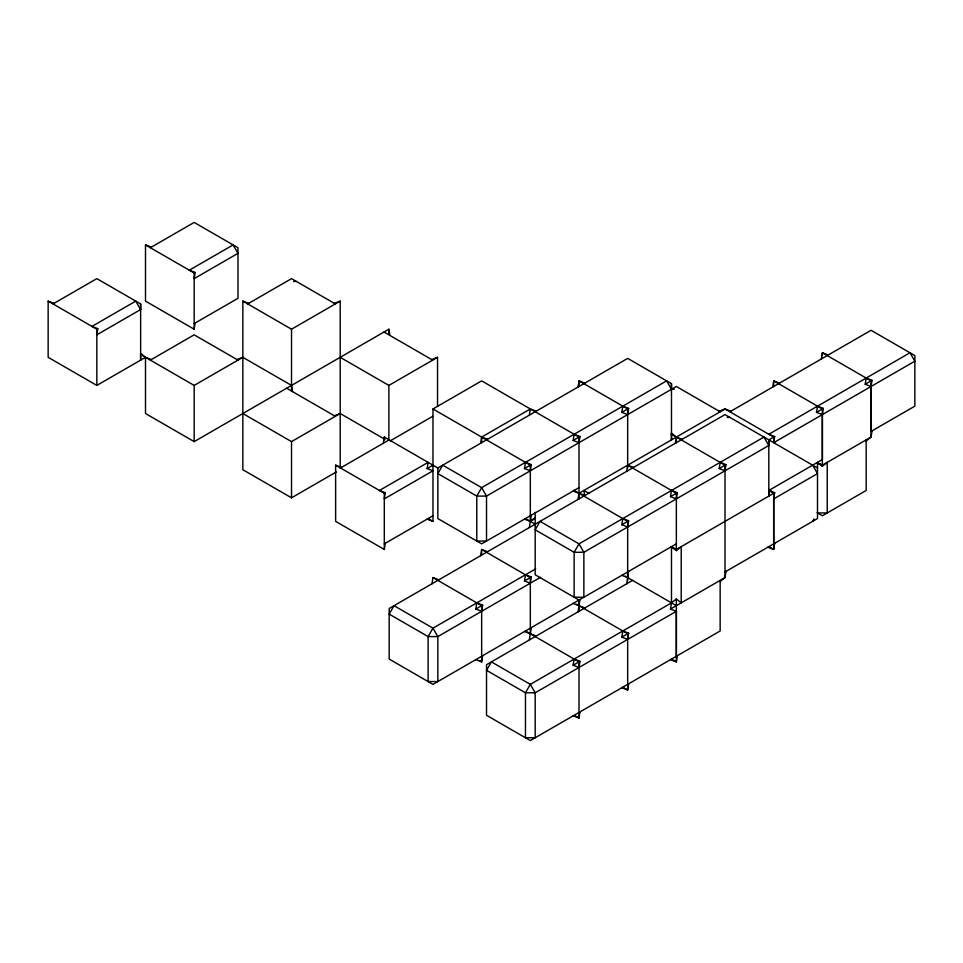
<?xml version="1.0" encoding="UTF-8"?>
<svg xmlns="http://www.w3.org/2000/svg" width="963" height="963" viewBox="0 0 963 963"><rect width="100%" height="100%" fill="white"/><g stroke="black" fill="none" stroke-linecap="round" stroke-linejoin="round"><path stroke-width="1.44" d="M96.83 385.417L96.83 329.214L48.15 301.118L48.15 357.321L96.83 385.417L145.497 357.321L151.335 359.56M53.013 303.923L96.83 278.632L140.634 303.923L140.634 360.126L140.634 353.385L145.497 357.321L145.497 413.524L194.177 441.62L388.871 329.214L389.846 335.401M194.177 441.62L194.177 385.417L242.845 357.321L291.524 385.417L292.499 391.604M336.352 471.942L291.524 497.823L242.845 469.727L242.845 301.118L248.683 303.357M291.524 497.823L291.524 441.62L340.192 413.524L385.019 439.405M340.192 468.235L340.192 301.118L291.524 329.214L291.524 391.038M388.871 440.139L388.871 385.417L437.539 357.321L437.539 406.398M627.671 571.962L627.671 577.583L621.833 575.332M627.671 467.982L627.671 408.974L579.004 380.867L578.029 387.054M579.004 487.651L481.656 543.854L437.84 518.563L437.84 467.982L627.671 358.38L671.476 383.671L671.476 439.886L671.476 433.133L676.351 437.07L682.189 439.321M676.351 656.26L676.351 611.3L670.501 609.049L671.476 602.874L671.476 546.671M670.501 659.643L676.351 661.882L676.351 598.938L681.214 602.874L681.214 546.671L676.351 550.607L672.451 547.453M769.991 490.913L774.673 492.707L773.698 498.894L773.698 543.854L774.673 543.301L773.698 549.476L767.86 547.225L768.823 546.671M822.366 414.596L816.528 412.345L817.503 406.157L823.341 408.408L822.366 414.596L822.366 459.556L768.823 490.468M871.046 386.488L865.207 384.237L866.17 378.062L872.021 380.301L871.046 386.488L871.046 431.448L914.85 406.157L914.85 355.576L871.046 330.285L729.894 411.779M140.634 309.544L135.759 301.118L91.954 326.409L97.793 328.66L96.83 334.835L140.634 309.544L140.634 303.923M195.14 272.445L194.177 278.632L237.981 253.341L233.106 244.915L189.302 270.206L195.14 272.445L194.177 273.011L145.497 244.915L145.497 301.118L194.177 329.214L195.14 323.038M383.334 443.257L384.309 437.07L438.105 468.138M385.272 492.719L384.309 498.894L432.977 470.799L427.139 468.548L428.114 462.36L379.434 490.468L385.272 492.719L384.309 493.273L335.63 465.177L335.63 521.38L384.309 549.476L385.272 543.301M432.002 583.759L432.977 577.583L438.815 579.822M480.681 443.257L481.656 437.07L530.324 408.974L536.162 411.213M480.681 555.663L481.656 549.476L487.495 551.727M475.806 609.049L476.781 602.874L482.619 605.125L481.656 611.3L475.806 609.049L482.619 605.125M482.619 655.707L481.656 661.882L475.806 659.643M529.349 415.149L530.324 408.974M524.486 468.548L525.461 462.36L531.299 464.611L530.324 470.787L524.486 468.548L531.299 464.611M529.349 527.555L531.299 515.193M524.486 580.954L525.461 574.767L531.299 577.018L530.324 583.205L524.486 580.954L531.299 577.018M529.349 639.962L531.299 627.599M573.154 440.44L574.129 434.265L579.979 436.504L579.004 442.691L573.154 440.44L579.979 436.504M578.029 499.46L579.004 493.273L725.019 408.974L730.857 411.213M578.029 611.866L579.979 599.504M573.154 665.252L574.129 659.077L579.979 661.328L579.004 667.503L573.154 665.252L579.979 661.328M621.833 412.345L622.808 406.157L628.646 408.408L627.671 414.584L621.833 412.345L628.646 408.408M579.979 711.91L579.004 718.085L573.154 715.846M626.696 471.352L627.671 465.177L633.51 467.416M621.833 524.751L622.808 518.563L628.646 520.814L627.671 526.99L621.833 524.751L628.646 520.814M626.696 583.759L628.646 571.396M621.833 637.157L622.808 630.97L628.646 633.221L627.671 639.408L621.833 637.157L628.646 633.221M628.646 683.802L627.671 689.99L621.833 687.738M675.376 443.257L676.351 437.07L676.351 442.691M670.501 496.643L671.476 490.468L677.326 492.707L676.351 498.894L670.501 496.643L677.326 492.707M677.326 655.707L676.351 661.882L671.476 659.077M671.199 434.096L725.019 465.177L725.019 470.787L719.18 468.548L720.155 462.36L725.994 464.611L725.019 470.787L725.019 577.583L720.155 581.52M772.723 387.054L773.698 380.867L779.536 383.118M774.673 436.504L773.698 442.691L914.85 361.197L909.987 352.771L768.823 434.265L774.673 436.504L768.57 440.031M821.391 358.946L822.366 352.771L828.216 355.01M872.021 430.894L871.046 437.07L866.17 441.006M812.64 521.38L814.024 518.973M535.187 517.444L530.324 521.38L524.486 519.129M670.501 609.049L725.019 577.583L725.994 571.396L725.019 571.962L817.503 518.563L817.503 462.36L822.366 466.297L827.241 462.36L827.241 512.942L817.503 512.942M676.351 598.938L671.476 602.874L530.324 684.368L525.461 692.794L525.461 737.754L535.187 737.754L535.187 692.794L530.324 684.368L491.383 661.882L486.52 670.32L525.461 692.794L535.187 692.794L676.351 611.3M150.36 247.72L194.177 222.429L237.981 247.72L237.981 298.301L194.177 323.592M96.83 329.214L97.793 328.66M150.36 360.126L194.177 334.835L237.981 360.126M247.708 303.923L291.524 278.632L335.329 303.923M427.139 519.129L432.977 521.38L432.977 408.974L481.656 380.867L579.004 437.07L579.004 498.894M340.493 467.982L389.172 439.886M390.159 440.885L432.676 416.329M427.139 468.548L432.977 465.177M384.309 543.854L432.977 515.759M534.188 519.141L530.324 521.38L530.324 465.177L432.977 408.974M535.705 568.856L432.977 628.165L428.114 636.591L428.114 681.551L437.84 681.551L437.84 636.591L432.977 628.165L394.036 605.679L389.172 614.117L428.114 636.591L437.84 636.591L540.568 577.282M872.021 380.301L865.207 384.237M719.18 468.548L725.994 464.611M816.528 412.345L823.341 408.408M768.823 445.496L583.867 552.293L574.129 552.293L535.187 529.806L540.062 521.38L579.004 543.854L583.867 552.293L583.867 597.253L574.129 597.253L574.129 552.293L579.004 543.854L763.96 437.07L768.823 445.496L768.823 439.874L768.823 496.089L768.823 489.336L773.698 493.273L773.698 549.476L770.051 547.369M676.351 543.854L432.977 684.368L389.172 659.077L389.172 608.496L725.019 414.584L817.503 467.982M670.501 547.225L676.351 549.476L774.673 492.707M816.528 462.926L822.366 465.177L871.046 437.07L871.046 380.867L822.366 352.771L822.366 355.576M632.547 580.388L486.52 664.699L486.52 715.28L530.324 740.571L720.155 630.97L720.155 580.388M773.698 498.894L817.503 473.603L812.64 465.177M334.354 303.357L340.192 301.118M237.006 359.56L242.845 357.321M431.701 359.56L437.539 357.321M334.354 415.763L340.192 413.524M719.18 411.213L725.019 408.974L773.698 437.07L774.673 443.257M293.607 281.449L296.387 281.449M720.155 411.779L676.351 386.488L486.52 496.089L476.781 496.089L437.84 473.603L442.715 465.177L481.656 487.651L486.52 496.089L486.52 541.05L476.781 541.05L476.781 496.089L481.656 487.651L666.613 380.867L671.476 389.293L674.256 389.293M727.113 417.4L729.894 417.4M584.842 383.118L579.004 380.867L579.004 385.08M145.497 244.915L151.335 247.154M487.495 439.321L481.656 437.07L481.656 441.511M573.154 491.022L584.842 495.524M48.15 301.118L53.988 303.357M335.63 465.177L341.468 467.428M573.154 603.44L584.842 607.93M524.486 631.535L536.162 636.025M819.802 463.697L822.366 465.177M817.178 512.761L822.366 515.759L866.17 490.468L866.17 439.886M769.858 491.058L773.698 493.273M627.671 465.177L676.351 493.273L676.351 550.607M383.996 332.03L432.676 360.126M588.995 493.417L583.867 490.468L584.649 495.415M573.852 490.299L627.671 521.38L627.671 580.557M672.499 547.261L676.351 549.476M242.845 301.118L291.524 329.214M340.192 357.321L388.871 385.417M525.461 518.563L535.452 524.329M625.24 576.175L676.351 605.679M286.649 388.233L335.329 416.329M428.114 518.563L432.977 521.38M576.56 604.283L627.671 633.786L627.671 689.99L622.808 687.173M140.634 354.504L194.177 385.417M242.845 413.524L291.524 441.62M432.977 577.583L481.656 605.679L481.656 661.882L479.213 660.486M525.461 630.97L579.004 661.882L579.004 718.085L575.344 715.978M822.366 466.297L822.366 408.974L773.698 380.867L773.698 386.488M671.476 383.671L671.476 389.293M579.004 611.3L579.004 600.057L535.187 574.767L535.187 512.352M530.324 633.786L530.324 577.583L481.656 549.476L481.656 553.689M388.871 329.214L388.871 333.427M384.309 437.07L384.309 439.886M384.309 493.273L384.309 549.476M194.177 273.011L194.177 329.214"/></g></svg>
